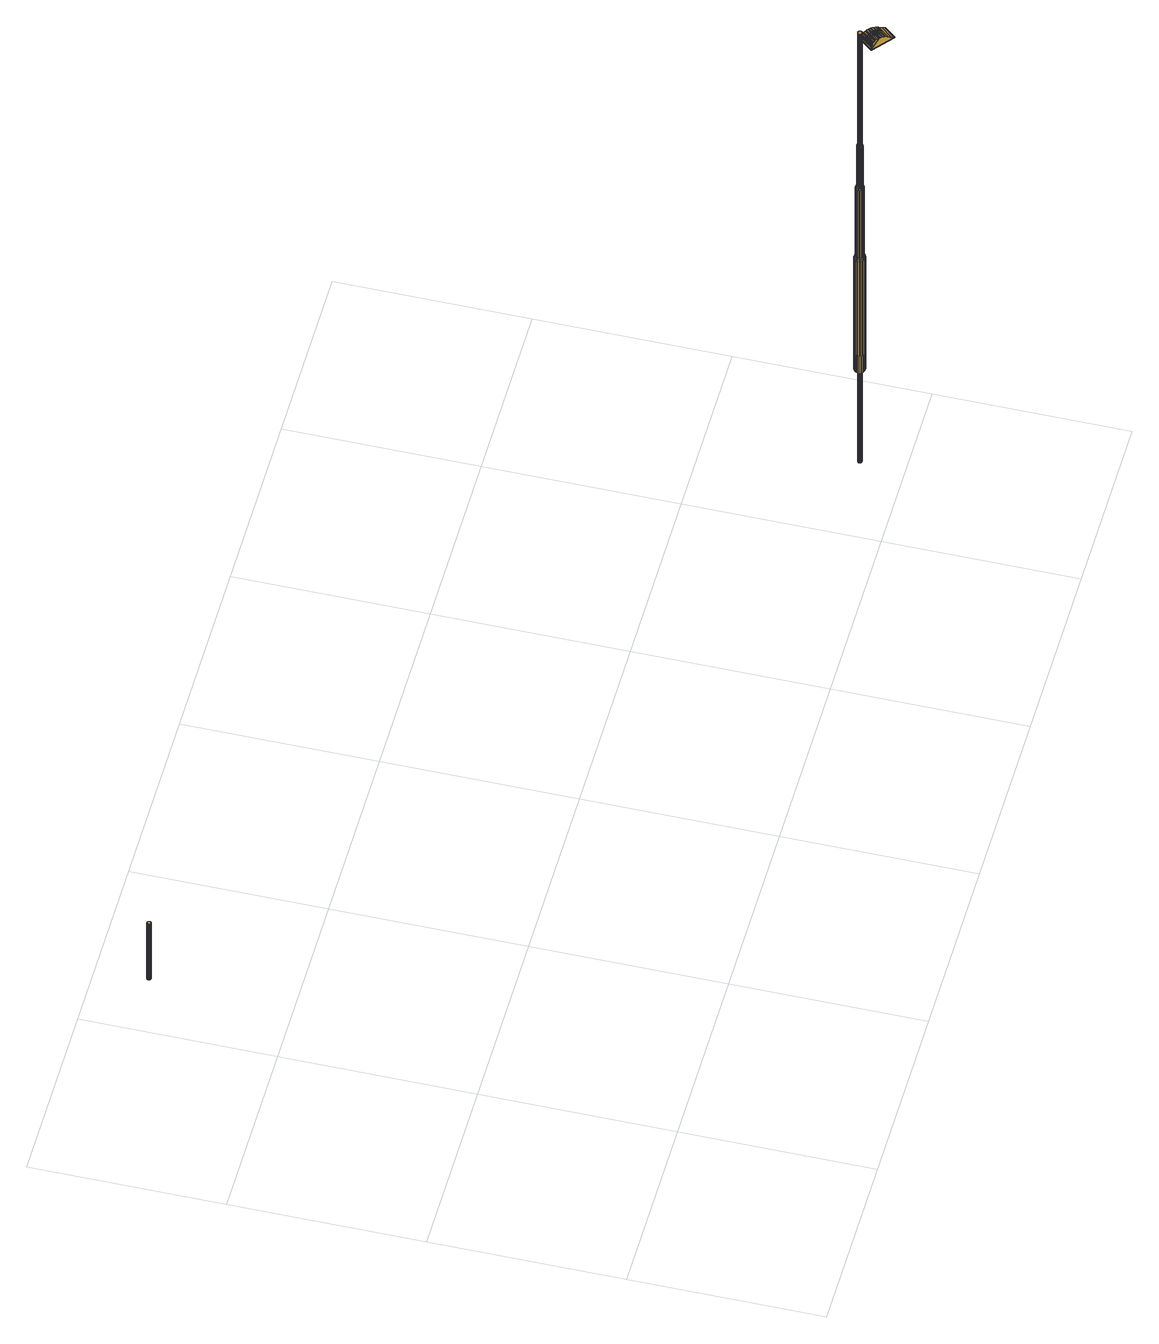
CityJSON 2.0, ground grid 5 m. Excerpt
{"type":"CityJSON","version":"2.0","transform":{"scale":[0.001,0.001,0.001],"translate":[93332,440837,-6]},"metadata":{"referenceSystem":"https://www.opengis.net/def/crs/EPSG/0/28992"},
"CityObjects":{
"cityfurniture1":{"type":"CityFurniture","attributes":{"Lichtpunttype":"Straatverlichting","Brondatum":"12-06-2019","Buurt_nummer":"62","Masttype":"MAST 6M LPH 6M ST VERJ D89 B1","Lamptype":"SON PRO E 50W E27","Buurtnaam":"Hillegersberg Noord","Nummer":"1","Geplaatst_op":"01-01-1998","Wijknummer":"6","Nivo":"0","Datum_laatste_mutatie":"07-06-2019","Straatnaam":"Plaszicht","Thema":"Lichtmasten","Beheerobject":"88528/OVL-001","Armatuurtype":"490 SGS 203 1X SON 50W <NB>","Objecthoogte":"6","Klasse":"Tertiaire weg","Wijknaam":"Hillegersberg-Schiebroek"},"geometry":[{"type":"MultiSurface","lod":"2","boundaries":[[[0,1,2,3]],[[4,0,3,5]],[[6,4,5,7]],[[8,6,7,9]],[[10,8,9,11]],[[12,10,11,13]],[[14,12,13,15]],[[16,14,15,17]],[[18,16,17,19]],[[20,18,19,21]],[[22,20,21,23]],[[24,22,23,25]],[[26,24,25,27]],[[28,26,27,29]],[[30,28,29,31]],[[32,30,31,33]],[[34,32,33,35]],[[36,34,35,37]],[[38,36,37,39]],[[40,38,39,41]],[[42,40,41,43]],[[44,42,43,45]],[[46,44,45,47]],[[1,46,47,2]],[[46,1,0,4,6,8,10,12,14,16,18,20,22,24,26,28,30,32,34,36,38,40,42,44]]]}]},
"cityfurniture2":{"type":"CityFurniture","attributes":{"Lichtpunttype":"Straatverlichting","Brondatum":"12-06-2019","Buurt_nummer":"62","Masttype":"TRAMMAST LPH 10M","Lamptype":"CPO-TW 140W KL.728","Buurtnaam":"Hillegersberg Noord","Nummer":"19","Uithoudertype":"UITHOUDER OV CONVERSIEMODEL","Geplaatst_op":"02-12-2010","Wijknummer":"6","Nivo":"0","Datum_laatste_mutatie":"07-06-2019","Straatnaam":"Straatweg","Thema":"Lichtmasten","Beheerobject":"71935/OVL-019","Armatuurtype":"4767 ARM SGS 453 1X CPO-TW 140W K EB OC FG EVSA VLAK GLAS LS-6","Objecthoogte":"10","Klasse":"Verbindingsweg 2-zijdig","Wijknaam":"Hillegersberg-Schiebroek"},"geometry":[{"type":"MultiSurface","lod":"2","boundaries":[[[48,49,50,51]],[[52,48,51,53]],[[54,52,53,55]],[[56,54,55,57]],[[58,56,57,59]],[[60,58,59,61]],[[62,60,61,63]],[[64,62,63,65]],[[66,64,65,67]],[[68,66,67,69]],[[70,68,69,71]],[[72,70,71,73]],[[74,72,73,75]],[[76,74,75,77]],[[78,76,77,79]],[[80,78,79,81]],[[82,80,81,83]],[[84,82,83,85]],[[86,84,85,87]],[[88,86,87,89]],[[90,88,89,91]],[[92,90,91,93]],[[94,92,93,95]],[[49,94,95,50]],[[94,49,48,52,54,56,58,60,62,64,66,68,70,72,74,76,78,80,82,84,86,88,90,92]]]}]},
"cityfurniture3":{"type":"CityFurniture","attributes":{"Lichtpunttype":"Straatverlichting","Brondatum":"12-06-2019","Buurt_nummer":"62","Masttype":"TRAMMAST LPH 10M","Lamptype":"CPO-TW 140W KL.728","Buurtnaam":"Hillegersberg Noord","Nummer":"19","Uithoudertype":"UITHOUDER OV CONVERSIEMODEL","Geplaatst_op":"02-12-2010","Wijknummer":"6","Nivo":"0","Datum_laatste_mutatie":"07-06-2019","Straatnaam":"Straatweg","Thema":"Lichtmasten","Beheerobject":"71935/OVL-019","Armatuurtype":"4767 ARM SGS 453 1X CPO-TW 140W K EB OC FG EVSA VLAK GLAS LS-6","Objecthoogte":"10","Klasse":"Verbindingsweg 2-zijdig","Wijknaam":"Hillegersberg-Schiebroek"},"geometry":[{"type":"MultiSurface","lod":"2","boundaries":[[[96,97,98,99]],[[100,101,102,103]],[[104,105,106,107]],[[108,109,97,96]],[[110,111,112,113]],[[113,112,105,104]],[[99,98,101,100]],[[107,106,109,108]],[[114,104,107,115]],[[116,96,99,117]],[[118,119,120,121]],[[122,123,124,125]],[[126,127,128,129]],[[115,107,108,130]],[[131,132,119,118]],[[125,124,133,134]],[[130,108,96,116]],[[135,136,123,122]],[[137,100,103,138]],[[139,110,113,140]],[[141,142,127,126]],[[117,99,100,137]],[[140,113,104,114]],[[129,128,111,110]],[[143,144,142,141]],[[145,146,132,131]],[[134,133,146,145]],[[138,103,136,135]],[[119,147,148,120]],[[103,102,149,136]],[[150,151,152,153]],[[154,155,151,150]],[[124,156,157,133]],[[158,159,155,154]],[[160,161,159,158]],[[162,163,161,160]],[[146,164,165,132]],[[133,157,164,146]],[[132,165,147,119]],[[166,167,144,143]],[[153,152,167,166]],[[123,168,156,124]],[[120,148,163,162]],[[136,149,168,123]],[[169,170,171,172]],[[173,174,175,176]],[[177,178,179,180]],[[181,182,183,184]],[[185,186,187,188]],[[188,187,189,190]],[[176,175,191,192]],[[193,194,174,173]],[[195,196,197,198]],[[180,179,199,200]],[[190,189,170,169]],[[201,202,194,193]],[[203,204,202,201]],[[184,183,204,203]],[[200,199,182,181]],[[205,206,178,177]],[[198,197,206,205]],[[170,207,208,171]],[[186,209,210,187]],[[211,212,213,214]],[[174,215,216,175]],[[217,218,219,220]],[[221,222,209,186]],[[183,223,224,204]],[[220,219,225,226]],[[227,228,229,230]],[[187,210,231,189]],[[189,231,207,170]],[[194,232,215,174]],[[214,213,196,195]],[[230,229,218,217]],[[182,233,223,183]],[[175,216,234,191]],[[235,236,212,211]],[[226,225,236,235]],[[204,224,237,202]],[[192,191,222,221]],[[202,237,232,194]],[[171,208,228,227]],[[238,239,240,241]],[[242,243,244,245]],[[246,247,248,249]],[[250,251,239,238]],[[249,248,243,242]],[[252,253,254,255]],[[241,240,247,246]],[[256,257,258,259]],[[259,258,253,252]],[[245,244,260,261]],[[255,254,251,250]],[[262,238,241,263]],[[188,256,259,185]],[[261,260,264,265]],[[266,242,245,267]],[[265,264,268,269]],[[270,271,272,273]],[[273,272,274,275]],[[276,277,278,279]],[[279,278,280,281]],[[281,280,282,283]],[[283,282,284,285]],[[285,284,286,287]],[[288,246,249,289]],[[275,274,257,256]],[[263,241,246,288]],[[290,255,250,291]],[[292,293,294,295]],[[269,268,293,292]],[[295,294,296,297]],[[297,296,298,299]],[[299,298,277,276]],[[287,286,300,301]],[[302,252,255,290]],[[291,250,238,262]],[[289,249,242,266]],[[301,300,271,270]],[[185,259,252,302]],[[303,285,287,304]],[[305,279,281,306]],[[307,261,265,308]],[[309,292,295,310]],[[263,193,173,262]],[[311,276,279,305]],[[306,281,283,312]],[[190,275,256,188]],[[308,265,269,313]],[[313,269,292,309]],[[314,297,299,315]],[[310,295,297,314]],[[172,270,273,169]],[[312,283,285,303]],[[267,245,261,307]],[[304,287,301,316]],[[262,173,176,291]],[[169,273,275,190]],[[316,301,270,172]],[[315,299,276,311]],[[291,176,192,290]],[[310,198,205,309]],[[306,226,235,305]],[[304,230,217,303]],[[314,195,198,310]],[[267,181,184,266]],[[313,177,180,308]],[[315,214,195,314]],[[288,201,193,263]],[[289,203,201,288]],[[316,227,230,304]],[[266,184,203,289]],[[307,200,181,267]],[[290,192,221,302]],[[309,205,177,313]],[[312,220,226,306]],[[305,235,211,311]],[[308,180,200,307]],[[302,221,186,185]],[[303,217,220,312]],[[172,171,227,316]],[[274,272,271,300,286,284,282,280,278,277,298,296,294,293,268,264,260,244,243,248,247,240,239,251,254,253,258,257]],[[212,317,318,213]],[[219,319,320,225]],[[218,321,319,219]],[[208,322,323,228]],[[197,324,325,206]],[[209,326,327,210]],[[179,328,329,199]],[[191,234,330,222]],[[229,331,321,218]],[[236,332,317,212]],[[222,330,326,209]],[[213,318,333,196]],[[207,334,322,208]],[[199,329,233,182]],[[225,320,332,236]],[[228,323,331,229]],[[178,335,328,179]],[[206,325,335,178]],[[196,333,324,197]],[[320,125,134,332]],[[319,122,125,320]],[[332,134,145,317]],[[210,327,336,231]],[[324,121,337,325]],[[318,131,118,333]],[[321,135,122,319]],[[329,338,339,233]],[[231,336,334,207]],[[223,340,341,224]],[[325,337,342,335]],[[216,343,139,234]],[[233,339,340,223]],[[317,145,131,318]],[[215,344,343,216]],[[232,345,344,215]],[[328,346,338,329]],[[333,118,121,324]],[[335,342,346,328]],[[224,341,347,237]],[[237,347,345,232]],[[331,138,135,321]],[[234,139,140,330]],[[326,114,115,327]],[[121,120,162,337]],[[342,160,158,346]],[[327,115,130,336]],[[343,129,110,139]],[[338,154,150,339]],[[322,117,137,323]],[[347,143,141,345]],[[340,153,166,341]],[[336,130,116,334]],[[346,158,154,338]],[[323,137,138,331]],[[330,140,114,326]],[[344,126,129,343]],[[345,141,126,344]],[[341,166,143,347]],[[334,116,117,322]],[[339,150,153,340]],[[337,162,160,342]],[[348,349,350,351]],[[352,353,354,355]],[[356,357,358]],[[351,350,359,360]],[[361,362,363]],[[364,365,366,367]],[[356,368,369,370]],[[371,372,373,374]],[[355,354,375,376]],[[367,366,353,352]],[[363,377,361]],[[378,379,372,371]],[[376,375,380,381]],[[382,383,384,385]],[[374,373,363,362]],[[386,387,388,389]],[[389,388,390,391]],[[391,390,383,382]],[[358,370,356]],[[385,384,349,348]],[[381,380,379,378]],[[360,359,365,364]],[[392,393,394,395]],[[396,397,393,392]],[[398,399,400]],[[399,401,400]],[[399,402,401]],[[403,404,397,396]],[[405,406,394,393,397,404,407,408,409,410,411,412],[413,414,399,398,415,416]],[[399,414,417,402]],[[402,418,401]],[[402,406,405,418]],[[418,405,412,401]],[[395,394,406,402]],[[419,407,404,403]],[[420,384,383,421]],[[422,349,384,420]],[[423,359,350,424]],[[425,365,359,423]],[[424,350,349,422]],[[426,366,365,425]],[[427,428,429,430]],[[431,432,433,358]],[[434,435,432,431]],[[436,437,438,439]],[[440,441,442,443]],[[437,440,443,438]],[[444,436,439,445]],[[311,211,214,315]],[[446,447,448,449]],[[450,451,452,453]],[[451,446,449,452]],[[454,455,456,457]],[[458,459,460,461]],[[462,454,457,463]],[[464,465,466,467]],[[468,458,461,469]],[[470,444,445,471]],[[472,473,474,475]],[[459,472,475,460]],[[476,477,478,479]],[[465,468,469,466]],[[477,462,463,478]],[[480,481,482,483]],[[455,480,483,456]],[[484,476,479,485]],[[473,486,487,474]],[[481,470,471,482]],[[488,489,490,491]],[[492,488,491,493]],[[494,492,493,495]],[[496,497,498,499]],[[500,501,502,503]],[[501,504,505,502]],[[489,500,503,490]],[[506,507,508,509]],[[510,511,512,513]],[[514,515,516,517]],[[511,518,519,512]],[[520,521,522,523]],[[507,524,525,508]],[[526,527,528,529]],[[530,531,532,533]],[[504,514,517,505]],[[534,510,513,535]],[[531,506,509,532]],[[536,526,529,537]],[[515,530,533,516]],[[527,534,535,528]],[[521,538,539,522]],[[538,536,537,539]],[[540,541,542,543]],[[544,545,546,547]],[[548,549,550,551]],[[549,540,543,550]],[[552,496,499,553]],[[541,544,547,542]],[[545,552,553,546]],[[554,555,556,557]],[[558,559,560,561]],[[562,563,564,565]],[[555,566,567,556]],[[568,569,570,571]],[[559,572,573,560]],[[447,574,575,448]],[[563,548,551,564]],[[576,568,571,577]],[[578,554,557,579]],[[569,562,565,570]],[[574,580,581,575]],[[580,578,579,581]],[[582,558,561,583]],[[566,582,583,567]],[[584,372,379,585]],[[586,373,372,584]],[[587,363,373,586]],[[369,377,363,587]],[[588,589,590,591]],[[413,592,403]],[[593,594,595]],[[400,596,597]],[[598,599,415,398]],[[599,598,589,588]],[[416,415,592]],[[398,400,597]],[[589,598,398,399]],[[395,402,417,413]],[[413,416,592]],[[403,396,392]],[[597,592,415,398]],[[413,392,395]],[[592,419,403]],[[593,595,413,416,588,591,600]],[[413,403,392]],[[601,602,435,434]],[[603,604,605,606]],[[607,387,608,609]],[[606,605,602,601]],[[609,608,604,603]],[[610,388,387,607]],[[421,383,390,611]],[[611,390,388,610]],[[612,613,614,615]],[[616,617,618,619]],[[620,621,622,623]],[[624,625,626,627]],[[628,629,630,631]],[[632,628,631,633]],[[634,635,636,637]],[[638,632,633,639]],[[621,638,639,622]],[[617,640,641,618]],[[625,612,615,626]],[[613,616,619,614]],[[642,624,627,643]],[[629,642,643,630]],[[644,634,637,645]],[[646,647,648,649]],[[650,644,645,651]],[[652,653,654,655]],[[656,657,658,659]],[[660,661,662,663]],[[653,646,649,654]],[[664,665,666,667]],[[668,650,651,669]],[[670,671,672,673]],[[671,664,667,672]],[[657,668,669,658]],[[674,656,659,675]],[[518,670,673,519]],[[661,674,675,662]],[[647,660,663,648]],[[676,677,678,679]],[[680,681,682,683]],[[684,685,686,687]],[[681,688,689,682]],[[690,691,692,693]],[[691,694,695,692]],[[696,676,679,697]],[[685,690,693,686]],[[694,698,699,695]],[[698,696,697,699]],[[700,684,687,701]],[[702,703,704,705]],[[706,702,705,707]],[[708,700,701,709]],[[688,708,709,689]],[[592,408,407,419]],[[596,410,409,597]],[[710,433,711]],[[711,433,432,712]],[[713,602,605,714]],[[361,715,710,377]],[[597,409,408,592]],[[711,715,710]],[[401,412,411,400]],[[716,717,604]],[[400,411,410,596]],[[608,387,386]],[[718,435,602,713]],[[712,432,435,718]],[[604,608,716]],[[386,716,608]],[[714,605,604,717]],[[356,719,357]],[[720,587,586,721]],[[369,587,720]],[[720,368,369]],[[585,379,380,722]],[[722,380,375,723]],[[724,354,353,725]],[[725,353,366,426]],[[723,375,354,724]],[[726,464,467,727]],[[728,729,730,731]],[[732,733,734,735]],[[736,737,738,739]],[[729,740,741,730]],[[733,728,731,734]],[[740,726,727,741]],[[742,743,744,745]],[[746,747,748,749]],[[590,750,600,591]],[[751,736,739,752]],[[753,751,752,754]],[[755,746,749,756]],[[588,416,415,599]],[[747,757,758,748]],[[759,742,745,760]],[[761,762,763,764]],[[762,755,756,763]],[[743,761,764,744]],[[757,765,766,758]],[[750,594,600]],[[765,753,754,766]],[[590,589,399,414,417,767,594,750]],[[593,600,594]],[[767,595,594]],[[595,767,413]],[[417,413,767]],[[768,610,607,769]],[[770,424,422,771]],[[772,611,610,768]],[[773,423,424,770]],[[774,425,423,773]],[[775,601,434,776]],[[777,606,601,775]],[[778,725,426,719]],[[779,724,725,778]],[[780,584,585,781]],[[782,722,723,783]],[[721,586,584,780]],[[776,434,431,784]],[[785,420,421,786]],[[771,422,420,785]],[[783,723,724,779]],[[769,607,609,787]],[[784,431,358,357]],[[787,609,603,788]],[[788,603,606,777]],[[719,426,425,774]],[[786,421,611,772]],[[781,585,722,782]],[[715,711,367]],[[367,352,355,376,381,378,371,374,362,715]],[[789,790,791,792]],[[792,791,428,427]],[[793,794,790,789]],[[430,795,796,793,789,792,427]],[[797,798,799,800]],[[801,802,803,804]],[[796,805,794,793]],[[795,806,805,796]],[[806,429,428,791,790,794,805]],[[807,808,809,810]],[[802,811,812,803]],[[430,429,806,795]],[[813,814,815,816]],[[817,797,800,818]],[[703,801,804,704]],[[814,807,810,815]],[[808,819,820,809]],[[811,813,816,812]],[[819,817,818,820]],[[358,433,710,370]],[[717,386,389,391,382,385,348,351,360,364,367,711,712,718,713,714]],[[717,716,386]],[[356,368,720]],[[720,721,780,781,782,783,779,778,719,356]],[[715,362,361]],[[787,788,777,775,776,784,357,719,774,773,770,771,785,786,772,768,769]]]}]}
},
"vertices":[
[295,13335,4070],[305,13343,4070],[305,13343,2070],[295,13335,2070],[287,13325,4070],[287,13325,2070],[282,13313,4070],[282,13313,2070],[280,13300,4070],[280,13300,2070],[282,13287,4070],[282,13287,2070],[287,13275,4070],[287,13275,2070],[295,13265,4070],[295,13265,2070],[305,13257,4070],[305,13257,2070],[317,13252,4070],[317,13252,2070],[330,13250,4070],[330,13250,2070],[343,13252,4070],[343,13252,2070],[355,13257,4070],[355,13257,2070],[365,13265,4070],[365,13265,2070],[373,13275,4070],[373,13275,2070],[378,13287,4070],[378,13287,2070],[380,13300,4070],[380,13300,2070],[378,13313,4070],[378,13313,2070],[373,13325,4070],[373,13325,2070],[365,13335,4070],[365,13335,2070],[355,13343,4070],[355,13343,2070],[343,13348,4070],[343,13348,2070],[330,13350,4070],[330,13350,2070],[317,13348,4070],[317,13348,2070],
[22395,1185,3820],[22405,1193,3820],[22405,1193,487],[22395,1185,487],[22387,1175,3820],[22387,1175,487],[22382,1163,3820],[22382,1163,487],[22380,1150,3820],[22380,1150,487],[22382,1137,3820],[22382,1137,487],[22387,1125,3820],[22387,1125,487],[22395,1115,3820],[22395,1115,487],[22405,1107,3820],[22405,1107,487],[22417,1102,3820],[22417,1102,487],[22430,1100,3820],[22430,1100,487],[22443,1102,3820],[22443,1102,487],[22455,1107,3820],[22455,1107,487],[22465,1115,3820],[22465,1115,487],[22473,1125,3820],[22473,1125,487],[22478,1137,3820],[22478,1137,487],[22480,1150,3820],[22480,1150,487],[22478,1163,3820],[22478,1163,487],[22473,1175,3820],[22473,1175,487],[22465,1185,3820],[22465,1185,487],[22455,1193,3820],[22455,1193,487],[22443,1198,3820],[22443,1198,487],[22430,1200,3820],[22430,1200,487],[22417,1198,3820],[22417,1198,487],
[22567,1114,4422],[22567,1114,3822],[22573,1146,3822],[22573,1146,4422],[22571,1177,4422],[22571,1177,3822],[22563,1208,3822],[22563,1208,4422],[22509,1036,4422],[22509,1036,3822],[22534,1057,3822],[22534,1057,4422],[22554,1083,4422],[22554,1083,3822],[22451,1012,4422],[22451,1012,3822],[22482,1021,3822],[22482,1021,4422],[22509,1036,7822],[22534,1057,7822],[22567,1114,7822],[22573,1146,7822],[22376,1289,7822],[22376,1289,4422],[22348,1273,4422],[22348,1273,7822],[22527,1260,7822],[22527,1260,4422],[22500,1280,4422],[22500,1280,7822],[22388,1017,4422],[22388,1017,3822],[22419,1011,3822],[22419,1011,4422],[22554,1083,7822],[22406,1297,7822],[22406,1297,4422],[22469,1292,4422],[22469,1292,7822],[22548,1235,7822],[22548,1235,4422],[22571,1177,7822],[22563,1208,7822],[22451,1012,7822],[22482,1021,7822],[22357,1030,4422],[22357,1030,3822],[22330,1049,4422],[22330,1049,3822],[22438,1299,7822],[22438,1299,4422],[22376,1289,3822],[22348,1273,3822],[22548,1235,3822],[22286,1132,4422],[22286,1132,3822],[22295,1102,3822],[22295,1102,4422],[22285,1164,4422],[22285,1164,3822],[22500,1280,3822],[22469,1292,3822],[22290,1196,4422],[22290,1196,3822],[22304,1226,4422],[22304,1226,3822],[22323,1253,4422],[22323,1253,3822],[22438,1299,3822],[22406,1297,3822],[22310,1074,4422],[22310,1074,3822],[22527,1260,3822],[22504,1132,11822],[22504,1132,10422],[22508,1148,10422],[22508,1148,11822],[22411,1081,10422],[22400,1050,10322],[22423,1046,10322],[22427,1077,10422],[22366,1191,10422],[22337,1207,10322],[22327,1184,10322],[22359,1174,10422],[22357,1141,10422],[22324,1136,10322],[22331,1114,10322],[22361,1125,10422],[22474,1090,11822],[22474,1090,10422],[22487,1102,10422],[22487,1102,11822],[22497,1115,10422],[22497,1115,11822],[22447,1047,10322],[22443,1078,10422],[22394,1088,10422],[22377,1060,10322],[22404,1223,10422],[22391,1253,10322],[22370,1243,10322],[22389,1216,10422],[22323,1160,10322],[22356,1158,10422],[22380,1098,10422],[22357,1074,10322],[22369,1111,10422],[22341,1092,10322],[22376,1204,10422],[22351,1228,10322],[22534,1123,10322],[22538,1146,10322],[22492,1064,10322],[22509,1080,10322],[22436,1229,10422],[22438,1262,10322],[22414,1260,10322],[22420,1228,10422],[22400,1050,7922],[22423,1046,7922],[22494,1195,10422],[22520,1214,10322],[22504,1233,10322],[22483,1209,10422],[22460,1083,10422],[22471,1053,10322],[22331,1114,7922],[22341,1092,7922],[22484,1248,10322],[22469,1219,10422],[22507,1165,10422],[22537,1170,10322],[22531,1193,10322],[22502,1181,10422],[22524,1100,10322],[22377,1060,7922],[22324,1136,7922],[22447,1047,7922],[22453,1225,10422],[22461,1258,10322],[22357,1074,7922],[22416,1098,11872],[22416,1098,15872],[22403,1103,15872],[22403,1103,11872],[22379,1131,11872],[22379,1131,15872],[22375,1145,15872],[22375,1145,11872],[22393,1111,11872],[22393,1111,15872],[22384,1121,15872],[22384,1121,11872],[22428,1096,11872],[22428,1096,15872],[22453,1100,11872],[22453,1100,15872],[22440,1096,15872],[22440,1096,11872],[22474,1114,11872],[22474,1114,15872],[22464,1105,15872],[22464,1105,11872],[22375,1157,15872],[22375,1157,11872],[22411,1081,11822],[22394,1088,11822],[22377,1169,15872],[22377,1169,11872],[22361,1125,11822],[22357,1141,11822],[22382,1182,15872],[22382,1182,11872],[22489,1149,11872],[22489,1149,15872],[22487,1137,15872],[22487,1137,11872],[22482,1125,15872],[22482,1125,11872],[22435,1210,11872],[22435,1210,15872],[22448,1209,15872],[22448,1209,11872],[22460,1203,15872],[22460,1203,11872],[22471,1195,15872],[22471,1195,11872],[22480,1185,15872],[22480,1185,11872],[22485,1175,15872],[22485,1175,11872],[22380,1098,11822],[22369,1111,11822],[22443,1078,11822],[22427,1077,11822],[22390,1192,11872],[22390,1192,15872],[22399,1201,15872],[22399,1201,11872],[22410,1206,15872],[22410,1206,11872],[22423,1210,15872],[22423,1210,11872],[22489,1162,15872],[22489,1162,11872],[22460,1083,11822],[22494,1195,11822],[22502,1181,11822],[22453,1225,11822],[22469,1219,11822],[22356,1158,11822],[22359,1174,11822],[22376,1204,11822],[22389,1216,11822],[22436,1229,11822],[22483,1209,11822],[22366,1191,11822],[22404,1223,11822],[22420,1228,11822],[22507,1165,11822],[22438,1262,7922],[22414,1260,7922],[22504,1233,7922],[22484,1248,7922],[22520,1214,7922],[22538,1146,7922],[22537,1170,7922],[22370,1243,7922],[22351,1228,7922],[22492,1064,7922],[22509,1080,7922],[22327,1184,7922],[22323,1160,7922],[22471,1053,7922],[22531,1193,7922],[22461,1258,7922],[22391,1253,7922],[22534,1123,7922],[22337,1207,7922],[22524,1100,7922],[22323,1253,7822],[22285,1164,7822],[22286,1132,7822],[22295,1102,7822],[22310,1074,7822],[22304,1226,7822],[22419,1011,7822],[22388,1017,7822],[22357,1030,7822],[22290,1196,7822],[22330,1049,7822],[22826,1109,15534],[22819,1102,15539],[22840,1085,15547],[22846,1093,15541],[22948,1008,15537],[22947,996,15543],[22978,970,15528],[22978,984,15523],[22475,875,15283],[22476,875,15294],[22476,887,15286],[22862,1065,15552],[22868,1074,15546],[23246,765,15283],[23234,776,15304],[23248,751,15298],[22893,1053,15547],[22889,1044,15553],[22917,1021,15551],[22919,1032,15545],[22984,451,15283],[23011,441,15283],[22475,888,15283],[23101,883,15435],[23107,864,15436],[23184,803,15364],[23173,824,15368],[23011,943,15509],[23009,958,15505],[23261,741,15283],[23071,907,15460],[23077,889,15462],[23044,916,15487],[23040,932,15484],[22796,1135,15513],[22787,1130,15517],[22801,1117,15529],[22809,1123,15524],[22769,1159,15474],[22758,1155,15476],[22766,1147,15491],[22777,1151,15488],[22776,1139,15505],[22785,1144,15501],[23008,425,15285],[23008,425,15278],[23022,432,15278],[23022,432,15285],[22994,429,15285],[22994,429,15278],[22777,1071,15278],[22908,1020,15278],[22746,1196,15285],[23268,761,15285],[23271,732,15285],[22471,865,15285],[22471,865,15278],[23276,746,15278],[23271,732,15278],[22464,879,15278],[22469,893,15278],[22718,1193,15278],[22731,1200,15278],[22746,1196,15278],[23268,761,15278],[22990,472,15278],[23225,756,15278],[22599,857,15278],[22673,737,15278],[23226,755,15278],[23276,746,15285],[22464,879,15285],[22557,824,15529],[22542,836,15517],[22575,810,15539],[22619,774,15552],[22596,793,15547],[22645,752,15553],[22673,729,15551],[22669,783,15389],[22861,1013,15389],[22867,1009,15405],[22675,778,15405],[22476,887,15289],[22726,1187,15289],[22726,1187,15286],[22482,883,15370],[22730,1180,15370],[22833,921,15552],[22863,896,15544],[22869,902,15544],[22838,927,15552],[22894,869,15529],[22927,843,15511],[22932,849,15511],[22900,876,15529],[22805,944,15554],[22811,950,15554],[22672,1034,15492],[22682,1026,15506],[22687,1032,15506],[22677,1040,15492],[22655,1048,15461],[22663,1041,15477],[22668,1048,15477],[22660,1054,15461],[22703,1029,15518],[22718,1017,15530],[22723,1023,15530],[22708,1035,15518],[22816,956,15554],[22843,933,15552],[22849,940,15552],[22821,962,15554],[22692,1039,15506],[22697,1045,15506],[22746,1015,15540],[22767,998,15548],[22772,1004,15548],[22751,1021,15540],[22789,978,15553],[22794,984,15553],[22779,965,15553],[22784,972,15553],[22874,909,15544],[22905,882,15529],[22910,888,15529],[22879,915,15544],[22674,1053,15477],[22682,1046,15492],[22688,1052,15492],[22679,1059,15477],[22736,1002,15540],[22757,985,15548],[22762,991,15548],[22741,1009,15540],[22665,1060,15461],[22671,1066,15461],[22937,855,15511],[22942,861,15511],[22652,1009,15492],[22661,1001,15506],[22666,1008,15506],[22657,1015,15492],[22643,1017,15477],[22648,1023,15477],[22635,1023,15461],[22640,1029,15461],[22874,845,15529],[22907,818,15511],[22912,824,15511],[22879,851,15529],[22672,993,15518],[22687,981,15530],[22693,986,15530],[22677,999,15518],[22705,965,15540],[22710,971,15540],[22832,860,15544],[22864,832,15529],[22869,839,15529],[22838,865,15544],[22705,924,15548],[22728,904,15553],[22734,910,15553],[22710,930,15548],[22726,948,15548],[22749,928,15553],[22754,935,15553],[22731,954,15548],[22754,883,15554],[22759,889,15554],[22614,999,15461],[22622,992,15477],[22628,998,15477],[22619,1005,15461],[22896,806,15511],[22901,813,15511],[22652,968,15518],[22666,956,15530],[22672,962,15530],[22657,974,15518],[22774,907,15554],[22803,884,15552],[22808,890,15552],[22779,914,15554],[22684,941,15540],[22689,947,15540],[22641,977,15506],[22646,983,15506],[22631,985,15492],[22636,991,15492],[22736,961,15548],[22759,941,15553],[22764,947,15553],[22741,967,15548],[22784,920,15554],[22813,896,15552],[22818,902,15552],[22789,926,15554],[22698,992,15530],[22715,978,15540],[22721,984,15540],[22703,998,15530],[22843,872,15544],[22848,878,15544],[22747,973,15548],[22769,953,15553],[22774,959,15553],[22752,979,15548],[22853,884,15544],[22884,857,15529],[22889,863,15529],[22858,890,15544],[22671,1014,15506],[22682,1005,15518],[22688,1010,15518],[22677,1020,15506],[22795,931,15554],[22800,938,15554],[22653,1029,15477],[22662,1021,15492],[22667,1028,15492],[22658,1035,15477],[22917,830,15511],[22922,837,15511],[22693,1017,15518],[22698,1023,15518],[22645,1035,15461],[22650,1042,15461],[22726,990,15540],[22731,996,15540],[22708,1005,15530],[22713,1011,15530],[22823,909,15552],[22828,915,15552],[22861,569,15436],[22831,595,15462],[22937,505,15364],[22999,451,15298],[22678,732,15441],[22914,1015,15441],[23086,871,15422],[22851,588,15422],[22469,893,15285],[22930,523,15348],[23171,800,15342],[22957,500,15318],[22731,1200,15285],[22718,1193,15285],[22782,1067,15441],[22604,853,15441],[22890,556,15387],[22486,881,15397],[22733,1177,15397],[22497,872,15442],[22744,1168,15442],[22738,1173,15421],[22491,877,15421],[22513,860,15476],[22750,1162,15460],[22505,867,15460],[22522,853,15491],[22531,846,15505],[22734,858,15554],[22761,835,15552],[22767,841,15552],[22739,864,15554],[22792,810,15544],[22823,784,15529],[22828,790,15529],[22797,817,15544],[22594,974,15461],[22602,967,15477],[22607,973,15477],[22599,980,15461],[22685,899,15548],[22707,880,15553],[22713,885,15553],[22690,906,15548],[22631,943,15518],[22646,931,15530],[22651,937,15530],[22637,949,15518],[22620,953,15506],[22625,959,15506],[22833,796,15529],[22865,769,15511],[22870,775,15511],[22838,802,15529],[22611,960,15492],[22616,966,15492],[22855,757,15511],[22860,763,15511],[22664,916,15540],[22669,923,15540],[22802,823,15544],[22807,829,15544],[22621,973,15492],[22630,965,15506],[22635,971,15506],[22626,979,15492],[22772,847,15552],[22777,854,15552],[22604,987,15461],[22612,980,15477],[22617,986,15477],[22609,993,15461],[22695,912,15548],[22718,891,15553],[22723,897,15553],[22700,918,15548],[22642,955,15518],[22656,943,15530],[22661,950,15530],[22647,962,15518],[22843,808,15529],[22875,782,15511],[22880,788,15511],[22849,814,15529],[22744,870,15554],[22749,876,15554],[22782,860,15552],[22812,835,15544],[22817,841,15544],[22787,866,15552],[22674,929,15540],[22679,935,15540],[22812,771,15529],[22845,745,15511],[22850,751,15511],[22818,777,15529],[22583,962,15461],[22592,955,15477],[22597,961,15477],[22589,968,15461],[22636,919,15530],[22654,904,15540],[22659,910,15540],[22641,925,15530],[22600,948,15492],[22606,954,15492],[22675,887,15548],[22697,867,15553],[22702,873,15553],[22680,893,15548],[22723,846,15554],[22729,852,15554],[22781,798,15544],[22787,804,15544],[22751,823,15552],[22756,829,15552],[22621,931,15518],[22626,937,15518],[22582,943,15477],[22590,936,15492],[22595,942,15492],[22587,949,15477],[22573,949,15461],[22578,956,15461],[22610,940,15506],[22615,946,15506],[22725,1187,15283],[22737,1189,15294],[22737,1189,15296],[22745,1180,15399],[22749,1176,15421],[22737,1189,15283],[22760,1166,15457],[22754,1171,15441],[22742,1183,15373],[22663,725,15545],[22972,461,15304],[22913,512,15368],[22799,623,15487],[22767,649,15509],[22734,678,15528],[22703,704,15543],[22728,1029,15530],[22733,1036,15530],[22693,1059,15492],[22702,1051,15506],[22707,1057,15506],[22698,1065,15492],[22676,1073,15461],[22684,1066,15477],[22689,1072,15477],[22681,1079,15461],[22854,820,15529],[22886,794,15511],[22891,800,15511],[22859,826,15529],[22713,1041,15518],[22719,1048,15518],[22633,1004,15477],[22642,997,15492],[22647,1003,15492],[22638,1011,15477],[22695,953,15540],[22715,936,15548],[22720,943,15548],[22700,959,15540],[23126,839,15387],[22822,847,15544],[22827,854,15544],[22792,872,15552],[22797,878,15552],[22677,968,15530],[22682,974,15530],[22739,916,15553],[22744,922,15553],[22624,1011,15461],[22630,1017,15461],[22651,989,15506],[22662,980,15518],[22667,986,15518],[22656,995,15506],[22764,895,15554],[22769,901,15554],[23196,780,15314],[22519,843,15488],[22511,850,15474],[22589,785,15541],[22570,801,15534],[22528,835,15501],[22612,766,15546],[22637,746,15547],[22485,869,15399],[22482,871,15373],[22490,865,15421],[22691,700,15537],[22721,676,15523],[22842,572,15435],[22813,597,15460],[22783,623,15484],[22752,649,15505],[22476,875,15296],[22553,815,15524],[22538,827,15513],[22503,856,15458],[22495,861,15441],[22646,803,15396],[22838,1034,15396],[22849,1025,15385],[22657,794,15385],[22646,803,15414],[22838,1034,15414],[22669,783,15421],[22657,794,15424],[22802,759,15529],[22835,732,15511],[22840,738,15511],[22807,765,15529],[22600,928,15506],[22611,918,15518],[22616,925,15518],[22605,934,15506],[22849,1025,15424],[22861,1013,15421],[22687,855,15553],[22713,833,15554],[22718,839,15554],[22692,861,15553],[22626,906,15530],[22631,913,15530],[22644,892,15540],[22664,875,15548],[22670,881,15548],[22649,898,15540],[22771,786,15544],[22776,792,15544],[22741,810,15552],[22746,817,15552]
]}
